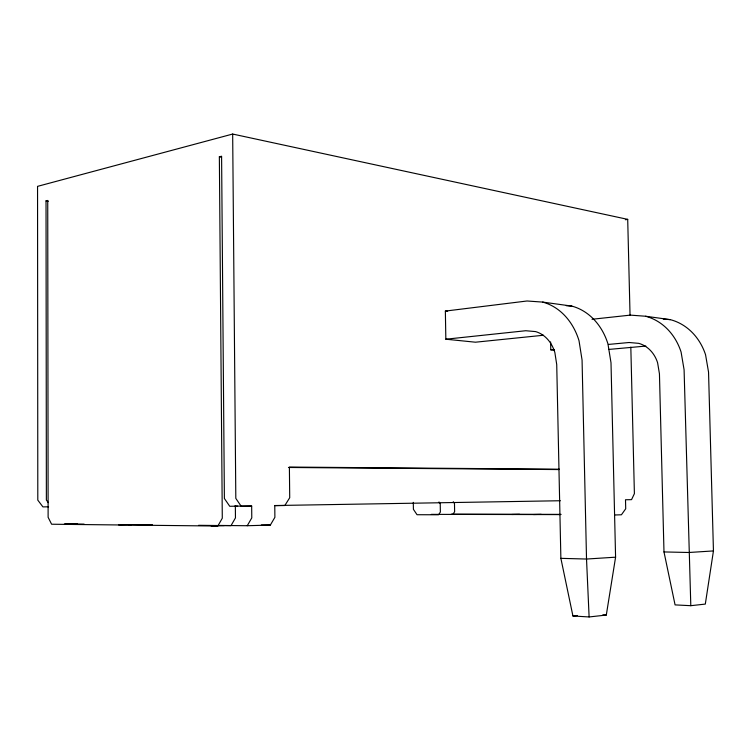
<?xml version="1.0" encoding="UTF-8"?>
<svg xmlns="http://www.w3.org/2000/svg" width="751" height="751" viewBox="0 0 751 751"><rect width="100%" height="100%" fill="white"/><g stroke="black" fill="none" stroke-linecap="round" stroke-linejoin="round"><path stroke-width="1.13" d="M592.013 319.278L630.314 315.12L645.588 316.246L670.305 319.644A59.01 51.453 -82.6 0 1 705.555 354.735L708.54 372.102L713.45 550.924L705.311 604.086L690.807 605.691L675.074 604.893L663.987 551.938L659.444 373.829L657.594 362.714A32.481 27.928 -82.9 0 0 638.763 343.357L629.122 342.503L608.385 344.437M445.841 339.208L525.738 330.731L535.604 331.595A35.278 28.585 -83.9 0 1 554.858 352.501L556.726 364.573L560.875 558.34L572.929 615.98L589.113 616.956L606.301 615.05L615.585 557.186L611.004 362.789L607.963 343.93A63.976 52.758 -83.7 0 0 571.821 306.098L542.673 302.09L527.033 300.991L445.362 311.083L445.841 339.208L475.467 342.203L543.48 335.246M220.231 525.447L247.248 525.728L251.782 517.89L251.669 506.071L234.631 506.127M247.248 525.728L270.36 525.052L274.885 517.326L274.772 505.686L284.826 505.517L289.717 497.744L289.388 467.056L559.495 469.215M452.853 514.416L454.627 511.694L454.486 503.536L453.247 501.724M630.051 315.476L627.705 219.367L232.669 134.044L37.55 186.361L37.803 500.138L42.929 506.897L48.571 506.803M48.299 502.616L46.374 500.063L46.027 200.883L47.735 200.451L48.12 517.289L51.603 524.226L217.837 526.038L222.287 518.209L219.358 156.799L221.592 156.227L224.389 498.486L229.75 506.287L237.616 506.155M625.405 219.743L627.705 219.367M572.929 615.98L577.275 615.51M550.614 341.902L550.783 349.816L554.238 349.497M608.667 349.44L645.851 346.07M615.585 557.186L586.522 559.044L560.875 558.34M713.45 550.924L688.93 552.492L663.987 551.938M211.134 525.972L224.286 525.587M614.506 514.989L621.424 514.782L625.714 508.774L625.499 499.762L631.544 499.659L634.398 493.642L630.821 347.131M118.686 524.958L131.669 524.611M511.825 514.501L519.542 514.294M140.371 525.193L152.322 524.874L128.196 524.573M533.529 514.548L541.227 514.341M274.528 505.536L560.359 500.739M251.669 506.071L241.184 506.249L235.814 498.382L232.669 134.044M451.379 514.153L561.128 514.379M431.327 514.369L560.499 514.604M288.468 467.479L558.875 469.572M261.339 524.968L270.36 525.052M65.863 523.832L77.522 523.954M64.408 523.907L84.121 524.114M198.574 525.315L231.008 525.662L235.457 517.89L235.354 506.165M602.846 614.853L606.301 615.05M566.273 305.704L571.821 306.098M663.311 319.119L670.305 319.644M550.783 349.816L554.276 350.173M445.362 311.083L447.634 311.355M46.027 200.883L48.327 201.24M219.358 156.799L221.526 157.231M438.978 501.959L440.227 503.78L440.368 512.032L438.584 514.773L417.03 514.726L413.407 509.309L413.294 502.353M589.113 616.956L586.522 559.044L582.063 360.02L579.021 340.729A65.44 53.049 -83.9 0 0 542.673 302.09M690.807 605.691L684.086 369.764L681.082 352.022A60.258 51.828 -82.9 0 0 645.588 316.246"/></g></svg>
